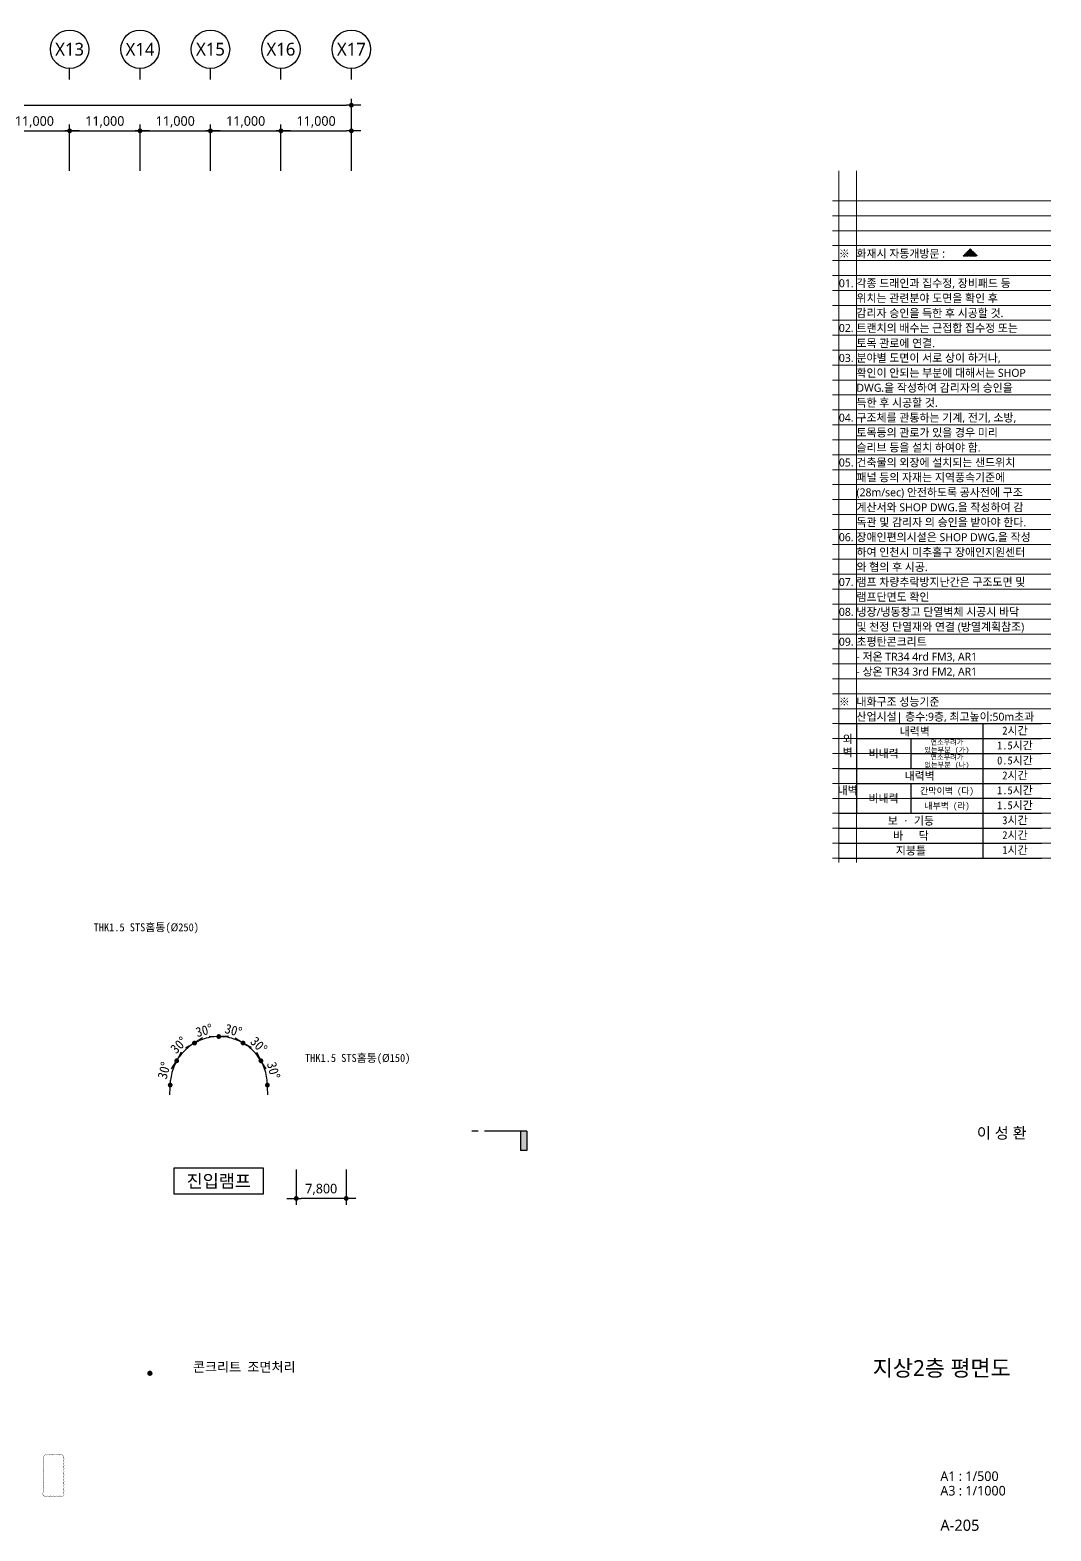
# Model space of a CAD drawing. Header units: millimetres. Extents: x 3546612 to 5615882, y 547008 to 3162891.
# Drawn here: x 4991932 to 5151369, y 1740445 to 1974891 of the extents above; entities that cross this region are included whole.
import ezdxf
from ezdxf.enums import TextEntityAlignment as Align

# ---------------------------------------------------------------- set-up
doc = ezdxf.new("R2010")
doc.units = ezdxf.units.MM
doc.linetypes.add('DASHDOTX2', pattern=[2, 1, -0.5, 0, -0.5])
for name, color, linetype, lineweight in [('A-AXIS-BUBL', 7, 'Continuous', 25), ('A-BORD-TEXT', 3, 'Continuous', 25), ('A-DIMS', 7, 'Continuous', 25), ('A-MKXS-LEAD', 7, 'Continuous', 25), ('A-MKXS-MAK1', 3, 'Continuous', 25), ('A-MKXS-MAK2', 3, 'DASHDOTX2', 25), ('A-MKXS-TEXT1', 3, 'Continuous', 25), ('A-XXXX-TXT2', 3, 'Continuous', 25), ('REV-202205', 20, 'Continuous', 25)]:
    doc.layers.add(name, color=color, linetype=linetype, lineweight=lineweight)
doc.layers.add('A-XXXX-NPLT', color=144, linetype='Continuous', lineweight=15, plot=False)
doc.styles.add('HY울릉도L', font='')
doc.styles.add('돋움', font='')
doc.styles.add('돋움체', font='')
doc.styles.add('맑은 고딕', font='malgun.ttf')
doc.styles.add('맑은고딕', font='malgun.ttf')
doc.styles.get('HY울릉도L').set_extended_font_data('HYwulM')
doc.styles.get('돋움').set_extended_font_data('DotumChe')
doc.styles.get('돋움체').set_extended_font_data('DotumChe')
doc.dimstyles.new('CDIM', dxfattribs={"dimtxt": 3, "dimasz": 1.5, "dimexe": 2, "dimexo": 1, "dimgap": 1, "dimtad": 1, "dimdec": 0, "dimrnd": 0.5, "dimzin": 0, "dimdsep": 32, "dimlunit": 6, "dimtxsty": 'HY울릉도L', "dimblk1": '_CIDOT', "dimblk2": '_CIDOT', "dimsah": 1, "dimcen": 5.5, "dimclrd": 2, "dimclre": 2, "dimclrt": 7, "dimadec": 0, "dimazin": 0, "dimtfac": 1, "dimtdec": 0, "dimtix": 1, "dimtmove": 2, "dimatfit": 1, "dimldrblk": '_CIDOT', "dimfxl": 1, "dimtolj": 1, "dimtzin": 0, "dimlwd": -1, "dimarcsym": 0})

# ---------------------------------------------------------------- blocks, each defined once
blk = doc.blocks.new('_CIDOT')
at = {"color": 0, "linetype": 'ByBlock'}
blk.add_line((2, 0), (-1, 0), dxfattribs=at)
at = {"color": 0, "linetype": 'ByBlock', "const_width": 0.5}
blk.add_lwpolyline([(-0.25, 0, 1), (0.25, 0, 1)], format="xyb", close=True, dxfattribs=at)
blk = doc.blocks.new('*D39')
at = {"layer": 'A-DIMS', "lineweight": -2, "transparency": 16777216}
for p, q in [((247693, 255621), (247693, 262871)), ((258693, 255621), (258693, 262871))]:
    blk.add_line(p, q, dxfattribs=at)
at = {"layer": 'A-DIMS', "transparency": 16777216}
blk.add_line((248443, 261871), (257943, 261871), dxfattribs=at)
at = {"layer": 'A-DIMS', "transparency": 16777216, "xscale": 750, "yscale": 750, "zscale": 750, "rotation": 180}
blk.add_blockref('_CIDOT', (247693, 261871), dxfattribs=at)
at = {"layer": 'A-DIMS', "transparency": 16777216, "xscale": 750, "yscale": 750, "zscale": 750}
blk.add_blockref('_CIDOT', (258693, 261871), dxfattribs=at)
at = {"layer": 'A-DIMS', "color": 3, "transparency": 16777216, "insert": (253193, 263275), "char_height": 1500, "attachment_point": 5, "style": '맑은고딕'}
blk.add_mtext('\\A1;11,000', dxfattribs=at)
blk = doc.blocks.new('*D40')
at = {"layer": 'A-DIMS', "lineweight": -2, "transparency": 16777216}
for p, q in [((258693, 255621), (258693, 262871)), ((269693, 255621), (269693, 262871))]:
    blk.add_line(p, q, dxfattribs=at)
at = {"layer": 'A-DIMS', "transparency": 16777216}
blk.add_line((259443, 261871), (268943, 261871), dxfattribs=at)
at = {"layer": 'A-DIMS', "transparency": 16777216, "xscale": 750, "yscale": 750, "zscale": 750, "rotation": 180}
blk.add_blockref('_CIDOT', (258693, 261871), dxfattribs=at)
at = {"layer": 'A-DIMS', "transparency": 16777216, "xscale": 750, "yscale": 750, "zscale": 750}
blk.add_blockref('_CIDOT', (269693, 261871), dxfattribs=at)
at = {"layer": 'A-DIMS', "color": 3, "transparency": 16777216, "insert": (264193, 263275), "char_height": 1500, "attachment_point": 5, "style": '맑은고딕'}
blk.add_mtext('\\A1;11,000', dxfattribs=at)
blk = doc.blocks.new('*D41')
at = {"layer": 'A-DIMS', "lineweight": -2, "transparency": 16777216}
for p, q in [((269693, 255621), (269693, 262871)), ((280693, 255621), (280693, 262871))]:
    blk.add_line(p, q, dxfattribs=at)
at = {"layer": 'A-DIMS', "transparency": 16777216}
blk.add_line((270443, 261871), (279943, 261871), dxfattribs=at)
at = {"layer": 'A-DIMS', "transparency": 16777216, "xscale": 750, "yscale": 750, "zscale": 750, "rotation": 180}
blk.add_blockref('_CIDOT', (269693, 261871), dxfattribs=at)
at = {"layer": 'A-DIMS', "transparency": 16777216, "xscale": 750, "yscale": 750, "zscale": 750}
blk.add_blockref('_CIDOT', (280693, 261871), dxfattribs=at)
at = {"layer": 'A-DIMS', "color": 3, "transparency": 16777216, "insert": (275193, 263275), "char_height": 1500, "attachment_point": 5, "style": '맑은고딕'}
blk.add_mtext('\\A1;11,000', dxfattribs=at)
blk = doc.blocks.new('*D42')
at = {"layer": 'A-DIMS', "lineweight": -2, "transparency": 16777216}
for p, q in [((280693, 255621), (280693, 262871)), ((291693, 255621), (291693, 262871))]:
    blk.add_line(p, q, dxfattribs=at)
at = {"layer": 'A-DIMS', "transparency": 16777216}
blk.add_line((281443, 261871), (290943, 261871), dxfattribs=at)
at = {"layer": 'A-DIMS', "transparency": 16777216, "xscale": 750, "yscale": 750, "zscale": 750, "rotation": 180}
blk.add_blockref('_CIDOT', (280693, 261871), dxfattribs=at)
at = {"layer": 'A-DIMS', "transparency": 16777216, "xscale": 750, "yscale": 750, "zscale": 750}
blk.add_blockref('_CIDOT', (291693, 261871), dxfattribs=at)
at = {"layer": 'A-DIMS', "color": 3, "transparency": 16777216, "insert": (286193, 263275), "char_height": 1500, "attachment_point": 5, "style": '맑은고딕'}
blk.add_mtext('\\A1;11,000', dxfattribs=at)
blk = doc.blocks.new('*D43')
at = {"layer": 'A-DIMS', "lineweight": -2, "transparency": 16777216}
for p, q in [((126693, 255621), (126693, 266871)), ((302693, 255621), (302693, 266871))]:
    blk.add_line(p, q, dxfattribs=at)
at = {"layer": 'A-DIMS', "transparency": 16777216}
blk.add_line((127443, 265871), (301943, 265871), dxfattribs=at)
at = {"layer": 'A-DIMS', "transparency": 16777216, "xscale": 750, "yscale": 750, "zscale": 750, "rotation": 180}
blk.add_blockref('_CIDOT', (126693, 265871), dxfattribs=at)
at = {"layer": 'A-DIMS', "transparency": 16777216, "xscale": 750, "yscale": 750, "zscale": 750}
blk.add_blockref('_CIDOT', (302693, 265871), dxfattribs=at)
at = {"layer": 'A-DIMS', "color": 3, "transparency": 16777216, "insert": (214693, 267275), "char_height": 1500, "attachment_point": 5, "style": '맑은고딕'}
blk.add_mtext('\\A1;176,000', dxfattribs=at)
blk = doc.blocks.new('*D44')
at = {"layer": 'A-DIMS', "lineweight": -2, "transparency": 16777216}
for p, q in [((291693, 255621), (291693, 262871)), ((302693, 255621), (302693, 262871))]:
    blk.add_line(p, q, dxfattribs=at)
at = {"layer": 'A-DIMS', "transparency": 16777216}
blk.add_line((292443, 261871), (301943, 261871), dxfattribs=at)
at = {"layer": 'A-DIMS', "transparency": 16777216, "xscale": 750, "yscale": 750, "zscale": 750, "rotation": 180}
blk.add_blockref('_CIDOT', (291693, 261871), dxfattribs=at)
at = {"layer": 'A-DIMS', "transparency": 16777216, "xscale": 750, "yscale": 750, "zscale": 750}
blk.add_blockref('_CIDOT', (302693, 261871), dxfattribs=at)
at = {"layer": 'A-DIMS', "color": 3, "transparency": 16777216, "insert": (297193, 263275), "char_height": 1500, "attachment_point": 5, "style": '맑은고딕'}
blk.add_mtext('\\A1;11,000', dxfattribs=at)
blk = doc.blocks.new('글_진입램프')
at = {"layer": 'A-XXXX-TXT2', "color": 0}
blk.add_lwpolyline([(-7000, -2000), (7000, -2000), (7000, 2000), (-7000, 2000)], close=True, dxfattribs=at)
at = {"layer": 'A-XXXX-TXT2', "style": '맑은고딕'}
blk.add_text('진입램프', height=2000, dxfattribs=at).set_placement((0, 0), align=Align.MIDDLE_CENTER)
blk = doc.blocks.new('*D128')
at = {"layer": 'A-DIMS', "lineweight": -2, "transparency": 16777216}
for p, q in [((5033512, 1796891), (5033512, 1791391)), ((5041312, 1796891), (5041312, 1791391))]:
    blk.add_line(p, q, dxfattribs=at)
at = {"layer": 'A-DIMS', "transparency": 16777216}
blk.add_line((5040562, 1792391), (5034262, 1792391), dxfattribs=at)
at = {"layer": 'A-DIMS', "transparency": 16777216, "xscale": 750, "yscale": 750, "zscale": 750, "rotation": 180}
blk.add_blockref('_CIDOT', (5033512, 1792391), dxfattribs=at)
at = {"layer": 'A-DIMS', "transparency": 16777216, "xscale": 750, "yscale": 750, "zscale": 750}
blk.add_blockref('_CIDOT', (5041312, 1792391), dxfattribs=at)
at = {"layer": 'A-DIMS', "color": 3, "transparency": 16777216, "insert": (5037412, 1793792), "char_height": 1500, "attachment_point": 5, "style": '맑은고딕'}
blk.add_mtext('\\A1;7,800', dxfattribs=at)
blk = doc.blocks.new('*D135')
at = {"layer": 'A-DIMS', "transparency": 16777216}
blk.add_arc((5021412, 1810091), 7587, 35.666, 54.334, dxfattribs=at)
at = {"layer": 'A-DIMS', "transparency": 16777216, "xscale": 750, "yscale": 750, "zscale": 750}
for p, rotation in [((5025205, 1816662), 147.1669975516748), ((5027983, 1813885), 302.8330024483232)]:
    blk.add_blockref('_CIDOT', p, dxfattribs=dict(at, rotation=rotation))
at = {"layer": 'A-DIMS', "color": 3, "transparency": 16777216, "insert": (5027661, 1816341), "char_height": 1500, "attachment_point": 5, "rotation": 315, "style": '돋움'}
blk.add_mtext('\\A1;30°', dxfattribs=at)
blk = doc.blocks.new('*D136')
at = {"layer": 'A-DIMS', "transparency": 16777216}
blk.add_arc((5021412, 1810091), 7587, 5.666, 24.334, dxfattribs=at)
at = {"layer": 'A-DIMS', "transparency": 16777216, "xscale": 750, "yscale": 750, "zscale": 750}
for p, rotation in [((5027983, 1813885), 117.1669978841367), ((5028999, 1810091), 272.8330021158632)]:
    blk.add_blockref('_CIDOT', p, dxfattribs=dict(at, rotation=rotation))
at = {"layer": 'A-DIMS', "color": 3, "transparency": 16777216, "insert": (5029949, 1812379), "char_height": 1500, "attachment_point": 5, "rotation": 285, "style": '돋움'}
blk.add_mtext('\\A1;30°', dxfattribs=at)
blk = doc.blocks.new('*D137')
at = {"layer": 'A-DIMS', "transparency": 16777216}
blk.add_arc((5021412, 1810091), 7587, 65.666, 84.334, dxfattribs=at)
at = {"layer": 'A-DIMS', "transparency": 16777216, "xscale": 750, "yscale": 750, "zscale": 750}
for p, rotation in [((5021412, 1817678), 177.1669975516747), ((5025205, 1816662), 332.8330024483254)]:
    blk.add_blockref('_CIDOT', p, dxfattribs=dict(at, rotation=rotation))
at = {"layer": 'A-DIMS', "color": 3, "transparency": 16777216, "insert": (5023699, 1818628), "char_height": 1500, "attachment_point": 5, "rotation": 345, "style": '돋움'}
blk.add_mtext('\\A1;30°', dxfattribs=at)
blk = doc.blocks.new('*D138')
at = {"layer": 'A-DIMS', "transparency": 16777216}
blk.add_arc((5021412, 1810091), 7587, 125.666, 144.334, dxfattribs=at)
at = {"layer": 'A-DIMS', "transparency": 16777216, "xscale": 750, "yscale": 750, "zscale": 750}
for p, rotation in [((5017618, 1816662), 32.83300244832501), ((5014841, 1813885), 237.1669975516749)]:
    blk.add_blockref('_CIDOT', p, dxfattribs=dict(at, rotation=rotation))
at = {"layer": 'A-DIMS', "color": 3, "transparency": 16777216, "insert": (5015162, 1816341), "char_height": 1500, "attachment_point": 5, "rotation": 45, "style": '돋움'}
blk.add_mtext('\\A1;30°', dxfattribs=at)
blk = doc.blocks.new('*D139')
at = {"layer": 'A-DIMS', "transparency": 16777216}
blk.add_arc((5021412, 1810091), 7587, 155.666, 174.334, dxfattribs=at)
at = {"layer": 'A-DIMS', "transparency": 16777216, "xscale": 750, "yscale": 750, "zscale": 750}
for p, rotation in [((5014841, 1813885), 62.83300211586568), ((5013825, 1810091), 267.1669978841344)]:
    blk.add_blockref('_CIDOT', p, dxfattribs=dict(at, rotation=rotation))
at = {"layer": 'A-DIMS', "color": 3, "transparency": 16777216, "insert": (5012875, 1812379), "char_height": 1500, "attachment_point": 5, "rotation": 75, "style": '돋움'}
blk.add_mtext('\\A1;30°', dxfattribs=at)
blk = doc.blocks.new('*D140')
at = {"layer": 'A-DIMS', "transparency": 16777216}
blk.add_arc((5021412, 1810091), 7587, 95.666, 114.334, dxfattribs=at)
at = {"layer": 'A-DIMS', "transparency": 16777216, "xscale": 750, "yscale": 750, "zscale": 750}
for p, rotation in [((5017618, 1816662), 207.1669975516749), ((5021412, 1817678), 2.833002448324896)]:
    blk.add_blockref('_CIDOT', p, dxfattribs=dict(at, rotation=rotation))
at = {"layer": 'A-DIMS', "color": 3, "transparency": 16777216, "insert": (5019124, 1818628), "char_height": 1500, "attachment_point": 5, "rotation": 15, "style": '돋움'}
blk.add_mtext('\\A1;30°', dxfattribs=at)
blk = doc.blocks.new('A$C46A32BF9')
at = {"layer": 'A-MKXS-MAK1'}
blk.add_hatch(color=256, dxfattribs=at).paths.add_polyline_path([(329116, 102621), (330116, 102621), (330116, 105621), (329116, 105621)])
for p, q in [((322486, 105621), (321486, 105621)), ((330116, 105621), (323486, 105621)), ((329116, 105621), (329116, 102621)), ((330116, 105621), (330116, 102621)), ((330116, 102621), (329116, 102621))]:
    blk.add_line(p, q, dxfattribs=at)
blk = doc.blocks.new('NOTE(220317)')
at = {"layer": 'A-XXXX-NPLT'}
for p, q in [((1010649.8, 179732.7), (1010649.8, 175412.7)), ((1010759.8, 179732.7), (1010759.8, 175412.7)), ((1010609.8, 179546.1), (1011974.8, 179546.1)), ((1010609.8, 179452.7), (1011974.8, 179452.7)), ((1010609.8, 179359.4), (1011974.8, 179359.4)), ((1010609.8, 179266.1), (1011974.8, 179266.1)), ((1010609.8, 179172.7), (1011974.8, 179172.7)), ((1010609.8, 179079.4), (1011974.8, 179079.4)), ((1010609.8, 178986.1), (1011974.8, 178986.1)), ((1010609.8, 178892.7), (1011974.8, 178892.7)), ((1010609.8, 178799.4), (1011974.8, 178799.4)), ((1010609.8, 178706.1), (1011974.8, 178706.1)), ((1010609.8, 178612.7), (1011974.8, 178612.7)), ((1010609.8, 178519.4), (1011974.8, 178519.4)), ((1010609.8, 178426.1), (1011974.8, 178426.1)), ((1010609.8, 178332.7), (1011974.8, 178332.7)), ((1010609.8, 178239.4), (1011974.8, 178239.4)), ((1010609.8, 178146.1), (1011974.8, 178146.1)), ((1010609.8, 178052.7), (1011974.8, 178052.7)), ((1010609.8, 177959.4), (1011974.8, 177959.4)), ((1010609.8, 177866.1), (1011974.8, 177866.1)), ((1010609.8, 177772.7), (1011974.8, 177772.7)), ((1010609.8, 177679.4), (1011974.8, 177679.4)), ((1010609.8, 177586.1), (1011974.8, 177586.1)), ((1010609.8, 177492.7), (1011974.8, 177492.7)), ((1010609.8, 177399.4), (1011974.8, 177399.4)), ((1010609.8, 177306.1), (1011974.8, 177306.1)), ((1010609.8, 177212.7), (1011974.8, 177212.7)), ((1010609.8, 177119.4), (1011974.8, 177119.4)), ((1010609.8, 177026.1), (1011974.8, 177026.1)), ((1010609.8, 176932.7), (1011974.8, 176932.7)), ((1010609.8, 176839.4), (1011974.8, 176839.4)), ((1010609.8, 176746.1), (1011974.8, 176746.1)), ((1010609.8, 176652.7), (1011974.8, 176652.7)), ((1010609.8, 176559.4), (1011974.8, 176559.4)), ((1010609.8, 176466.1), (1011974.8, 176466.1)), ((1010609.8, 176372.7), (1011974.8, 176372.7)), ((1010609.8, 176279.4), (1011974.8, 176279.4)), ((1010609.8, 176186.1), (1011974.8, 176186.1)), ((1010609.8, 176092.7), (1011974.8, 176092.7)), ((1010609.8, 175999.4), (1011974.8, 175999.4)), ((1010609.8, 175906.1), (1011974.8, 175906.1)), ((1010609.8, 175812.7), (1011974.8, 175812.7)), ((1010609.8, 175719.4), (1011974.8, 175719.4)), ((1010609.8, 175626.1), (1011974.8, 175626.1)), ((1010609.8, 175532.7), (1011974.8, 175532.7)), ((1010609.8, 175439.4), (1011974.8, 175439.4))]:
    blk.add_line(p, q, dxfattribs=at)
blk = doc.blocks.new('NOTE_평면도')
h = blk.add_hatch(color=240)
h.dxf.hatch_style = 1
h.paths.add_polyline_path([(8008.9, 4986.8), (7986.9, 5008.8), (7964.9, 4986.8)])
for points in [[(7576.5, 3525.6), (8209, 3525.6)], [(7631.5, 3525.6), (7631.5, 3245.6)], [(8026.5, 3525.6), (8026.5, 3105.6)], [(7631.5, 3478.9), (8209, 3478.9)], [(7801.5, 3478.9), (7801.5, 3385.6)], [(7801.5, 3432.3), (8209, 3432.3)], [(7576.5, 3385.6), (8209, 3385.6)], [(7631.5, 3338.9), (8209, 3338.9)], [(7801.5, 3338.9), (7801.5, 3245.6)], [(7801.5, 3292.3), (8209, 3292.3)], [(7576.5, 3245.6), (8209, 3245.6)], [(7576.5, 3198.9), (8209, 3198.9)], [(7576.5, 3152.3), (8209, 3152.3)], [(7576.5, 3105.6), (8209, 3105.6)]]:
    blk.add_lwpolyline(points)
at = {"layer": 'A-MKXS-MAK2', "color": 240}
blk.add_lwpolyline([(8008.9, 4986.8), (7986.9, 5008.8), (7964.9, 4986.8)], close=True, dxfattribs=at)
at = {"layer": 'A-XXXX-TXT2', "style": '맑은 고딕'}
for s, p in [('※', (7576.5, 4993.9)), ('화재시 자동개방문 : ', (7631.5, 4993.9)), ('01.', (7576.5, 4901.4)), ('각종 드래인과 집수정, 장비패드 등', (7631.5, 4901.4)), ('위치는 관련분야 도면을 확인 후', (7631.5, 4854.8)), ('감리자 승인을 득한 후 시공할 것.', (7631.5, 4808.1)), ('02.', (7576.5, 4761.4)), ('트랜치의 배수는 근접합 집수정 또는', (7631.5, 4761.4)), ('토목 관로에 연결.', (7631.5, 4713.9)), ('03.', (7576.5, 4668.1)), ('분야별 도면이 서로 상이 하거나,', (7631.5, 4668.1)), ('확인이 안되는 부분에 대해서는 SHOP', (7631.5, 4621.4)), ('DWG.을 작성하여 감리자의 승인을', (7631.5, 4574.8)), ('득한 후 시공할 것.', (7631.5, 4528.1)), ('04.', (7576.5, 4481.4)), ('구조체를 관통하는 기계, 전기, 소방,', (7631.5, 4481.4)), ('토목등의 관로가 있을 경우 미리', (7631.5, 4434.8)), ('슬리브 등을 설치 하여야 함.', (7631.5, 4388.1)), ('05.', (7576.5, 4341.4)), ('건축물의 외장에 설치되는 샌드위치', (7631.5, 4341.4)), ('패널 등의 자재는 지역풍속기준에', (7631.5, 4294.8)), ('(28m/sec) 안전하도록 공사전에 구조', (7631.5, 4248.1)), ('계산서와 SHOP DWG.을 작성하여 감', (7631.5, 4201.4)), ('독관 및 감리자 의 승인을 받아야 한다.', (7631.5, 4154.8)), ('06.', (7576.5, 4108.1)), ('장애인편의시설은 SHOP DWG.을 작성', (7631.5, 4108.1)), ('하여 인천시 미추홀구 장애인지원센터', (7631.5, 4061.4)), ('와 협의 후 시공.', (7631.5, 4014.8)), ('07.', (7576.5, 3968.1)), ('램프 차량추락방지난간은 구조도면 및', (7631.5, 3968.1)), ('램프단면도 확인', (7631.5, 3921.4)), ('08.', (7576.5, 3874.8)), ('냉장/냉동창고 단열벽체 시공시 바닥', (7631.5, 3874.8)), ('및 천정 단열재와 연결 (방열계획참조)', (7631.5, 3828.1)), ('09.', (7576.5, 3781.4)), ('초평탄콘크리트', (7631.5, 3781.4)), ('- 저온 TR34 4rd FM3, AR1', (7631.5, 3734.8)), ('- 상온 TR34 3rd FM2, AR1', (7631.5, 3688.1)), ('※', (7576.5, 3593.9)), ('내화구조 성능기준', (7631.5, 3593.9)), ('산업시설| 층수:9층, 최고높이:50m초과', (7631.5, 3547.2))]:
    blk.add_text(s, height=25, dxfattribs=at).set_placement(p, align=Align.MIDDLE_LEFT)
at = {"layer": 'A-XXXX-TXT2', "style": '돋움체'}
for s, height, p in [('내력벽', 25, (7813.7, 3501.4)), ('2시간', 25, (8126.5, 3503.9)), ('연소우려가', 16, (7914, 3467.6)), ('1.5시간', 25, (8126.5, 3457.3)), ('비내력', 25, (7716.5, 3432.3)), ('있는부분 (가)', 16, (7914, 3443.6)), ('연소우려가', 16, (7914, 3420.9)), ('0.5시간', 25, (8126.5, 3410.6)), ('내력벽', 25, (7829, 3362.3)), ('없는부분 (나)', 16, (7914, 3396.9)), ('2시간', 25, (8126.5, 3363.9)), ('1.5시간', 25, (8126.5, 3317.3)), ('비내력', 25, (7716.1, 3292.3)), ('간막이벽 (다)', 20, (7914, 3315.6)), ('1.5시간', 25, (8126.5, 3270.6)), ('보 · 기둥', 25, (7801.5, 3222.3)), ('내부벽 (라)', 20, (7914, 3268.9)), ('3시간', 25, (8126.5, 3223.9)), ('바   닥', 25, (7801.5, 3175.6)), ('2시간', 25, (8126.5, 3177.3)), ('지붕틀', 25, (7801.5, 3128.9)), ('1시간', 25, (8126.5, 3130.6))]:
    blk.add_text(s, height=height, dxfattribs=at).set_placement(p, align=Align.MIDDLE_CENTER)
at = {"layer": 'A-XXXX-TXT2', "char_height": 25, "attachment_point": 5, "style": '맑은 고딕'}
for s, width, insert in [('{\\fDotumChe|b0|i0|c129|p49;외\\P벽}', 24.9, (7604, 3455.1)), ('{\\fDotumChe|b0|i0|c129|p49;내벽}', 25, (7604, 3315.6))]:
    blk.add_mtext_dynamic_manual_height_columns(s, width=width, gutter_width=125, heights=[0], dxfattribs=dict(at, insert=insert))
blk = doc.blocks.new('DIM(210222)')
for p, q in [((258693, 269870.6), (258693, 271620.6)), ((269693, 269870.6), (269693, 271620.6)), ((280693, 269870.6), (280693, 271620.6)), ((291693, 269870.6), (291693, 271620.6)), ((302693, 269870.6), (302693, 271620.6))]:
    blk.add_line(p, q)
at = {"layer": 'A-AXIS-BUBL', "ltscale": 0.2}
for centre in [(258693, 274620.6), (269693, 274620.6), (280693, 274620.6), (291693, 274620.6), (302693, 274620.6)]:
    blk.add_circle(centre, 3000, dxfattribs=at)
at = {"layer": 'A-XXXX-TXT2', "ltscale": 0.2, "style": '맑은고딕'}
for s, p in [('X13', (258693, 274620.6)), ('X14', (269693, 274620.6)), ('X15', (280693, 274620.6)), ('X16', (291693, 274620.6)), ('X17', (302693, 274620.6))]:
    blk.add_text(s, height=2000, dxfattribs=at).set_placement(p, align=Align.MIDDLE)
at = {"layer": 'A-DIMS'}
for p1, p2, distance, picture, middle in [((126693, 255120.6), (302693, 255120.6), 10750, '*D43', (214693, 267275.5)), ((247693, 255120.6), (258693, 255120.6), 6750, '*D39', (253193, 263275.5)), ((258693, 255120.6), (269693, 255120.6), 6750, '*D40', (264193, 263275.5)), ((269693, 255120.6), (280693, 255120.6), 6750, '*D41', (275193, 263275.5)), ((280693, 255120.6), (291693, 255120.6), 6750, '*D42', (286193, 263275.5)), ((291693, 255120.6), (302693, 255120.6), 6750, '*D44', (297193, 263275.5))]:
    dim = blk.add_aligned_dim(p1=p1, p2=p2, distance=distance, dimstyle='CDIM', override={"dimscale": 500, "dimtxsty": '맑은고딕', "dimclrd": 256, "dimclre": 256, "dimclrt": 3}, dxfattribs=at)
    dim.commit()
    dim.dimension.update_dxf_attribs({"geometry": picture, "text_midpoint": middle})

msp = doc.modelspace()

# ---------------------------------------------------------------- linework, layer by layer
at = {"layer": 'A-MKXS-LEAD', "const_width": 400}
msp.add_lwpolyline([(5010447.1, 1765099.2, 1), (5010861.7, 1765057.7, 1)], format="xyb", close=True, dxfattribs=at)
at = {"layer": 'REV-202205', "const_width": 50}
msp.add_lwpolyline([(4994111.8, 1745941.2, 0.52056705), (4994611.8, 1745941.2, 0.52056705), (4995111.8, 1745941.2, 0.52056705), (4995611.8, 1745941.2, 0.52056705), (4996111.8, 1745941.2, 0.52056705), (4996611.8, 1745941.2, 0.52056705), (4997111.8, 1745941.2, 0.52056705), (4997111.8, 1746441.2, 0.52056705), (4997111.8, 1746941.2, 0.52056705), (4997111.8, 1747441.2, 0.52056705), (4997111.8, 1747941.2, 0.52056705), (4997111.8, 1748441.2, 0.52056705), (4997111.8, 1748941.2, 0.52056705), (4997111.8, 1749441.2, 0.52056705), (4997111.8, 1749941.2, 0.52056705), (4997111.8, 1750441.2, 0.52056705), (4997111.8, 1750941.2, 0.52056705), (4997111.8, 1751441.2, 0.52056705), (4997111.8, 1751941.2, 0.52056705), (4996961.8, 1752291.2, 0.52056705), (4996461.8, 1752291.2, 0.52056705), (4995961.8, 1752291.2, 0.52056705), (4995461.8, 1752291.2, 0.52056705), (4994961.8, 1752291.2, 0.52056705), (4994461.8, 1752291.2, 0.52056705), (4994111.8, 1752141.2, 0.52056705), (4994111.8, 1751641.2, 0.52056705), (4994111.8, 1751141.2, 0.52056705), (4994111.8, 1750641.2, 0.52056705), (4994111.8, 1750141.2, 0.52056705), (4994111.8, 1749641.2, 0.52056705), (4994111.8, 1749141.2, 0.52056705), (4994111.8, 1748641.2, 0.52056705), (4994111.8, 1748141.2, 0.52056705), (4994111.8, 1747641.2, 0.52056705), (4994111.8, 1747141.2, 0.52056705), (4994111.8, 1746641.2, 0.52056705)], format="xyb", close=True, dxfattribs=at)

# ---------------------------------------------------------------- block references
for name, p in [('DIM(210222)', (4739418.8, 1697270.6)), ('A$C46A32BF9', (4739418.8, 1697270.6)), ('글_진입램프', (5021411.8, 1795091.2))]:
    msp.add_blockref(name, p)
for name, p, xscale, yscale, zscale in [('NOTE(220317)', (-20148001.6, -2540435.1), 25, 25, 25), ('NOTE_평면도', (4739418.8, 1690270.6), 50, 50, 50)]:
    msp.add_blockref(name, p, dxfattribs=dict(xscale=xscale, yscale=yscale, zscale=zscale))

# ---------------------------------------------------------------- texts
at = {"layer": 'A-BORD-TEXT', "style": '맑은고딕'}
msp.add_text('이 성 환', height=1750, dxfattribs=at).set_placement((5147561.5, 1801731.8), align=Align.RIGHT)
msp.add_text('지상2층 평면도', height=2500, dxfattribs=at).set_placement((5134306.3, 1765883.1), align=Align.MIDDLE_CENTER)
for s, height, p in [('A1 : 1/500', 1500, (5134091.6, 1748255)), ('A3 : 1/1000', 1500, (5134091.6, 1745987.6)), ('A-205', 1750, (5134091.6, 1740469.4))]:
    msp.add_text(s, height=height, dxfattribs=at).set_placement(p)
at = {"layer": 'A-MKXS-TEXT1', "style": '돋움체'}
for s, height, p in [('THK1.5 STS홈통(Ø250)', 1250, (5001858.9, 1834735.9)), ('THK1.5 STS홈통(Ø150)', 1250, (5034874.5, 1814331.4)), ('콘크리트 조면처리', 1500, (5017376, 1766066.2))]:
    msp.add_text(s, height=height, dxfattribs=at).set_placement(p, align=Align.MIDDLE_LEFT)

# ---------------------------------------------------------------- dimensions: what is measured, and where the dimension line sits
at = {"layer": 'A-DIMS'}
for base, line1, line2, picture, middle in [((5020094.3, 1817563.2), ((5021411.8, 1810091.2), (5008561.8, 1832348.1)), ((5021411.8, 1810091.2), (5021411.8, 1835791.2)), '*D140', (5019124.3, 1818628.3)), ((5024006.8, 1817220.9), ((5021411.8, 1810091.2), (5034261.8, 1832348.1)), ((5021411.8, 1810091.2), (5021411.8, 1835791.2)), '*D137', (5023699.3, 1818628.3)), ((5016534.8, 1815903.4), ((5021411.8, 1810091.2), (4999155, 1822941.2)), ((5021411.8, 1810091.2), (5008561.8, 1832348.1)), '*D138', (5015162.2, 1816340.8)), ((5027224, 1814968.2), ((5021411.8, 1810091.2), (5043668.7, 1822941.2)), ((5021411.8, 1810091.2), (5034261.8, 1832348.1)), '*D135', (5027661.4, 1816340.8)), ((5028883.8, 1811408.7), ((4995711.8, 1810091.2), (5047111.8, 1810091.2)), ((5021411.8, 1810091.2), (5043668.7, 1822941.2)), '*D136', (5029948.9, 1812378.7)), ((5014282.1, 1812686.2), ((5047111.8, 1810091.2), (4995711.8, 1810091.2)), ((5021411.8, 1810091.2), (4999155, 1822941.2)), '*D139', (5012874.7, 1812378.7))]:
    dim = msp.add_angular_dim_2l(base=base, line1=line1, line2=line2, dimstyle='CDIM', override={"dimscale": 500, "dimtxsty": '돋움', "dimclrd": 256, "dimclre": 256, "dimclrt": 3}, dxfattribs=at)
    dim.commit()
    dim.dimension.update_dxf_attribs({"geometry": picture, "text_midpoint": middle})
dim = msp.add_aligned_dim(p1=(5041311.8, 1797391.2), p2=(5033511.8, 1797391.2), distance=5000, dimstyle='CDIM', override={"dimscale": 500, "dimtxsty": '맑은고딕', "dimclrd": 256, "dimclre": 256, "dimclrt": 3}, dxfattribs=at)
dim.commit()
dim.dimension.update_dxf_attribs({"geometry": '*D128', "text_midpoint": (5037411.8, 1793792)})

doc.saveas('drawing.dxf')
